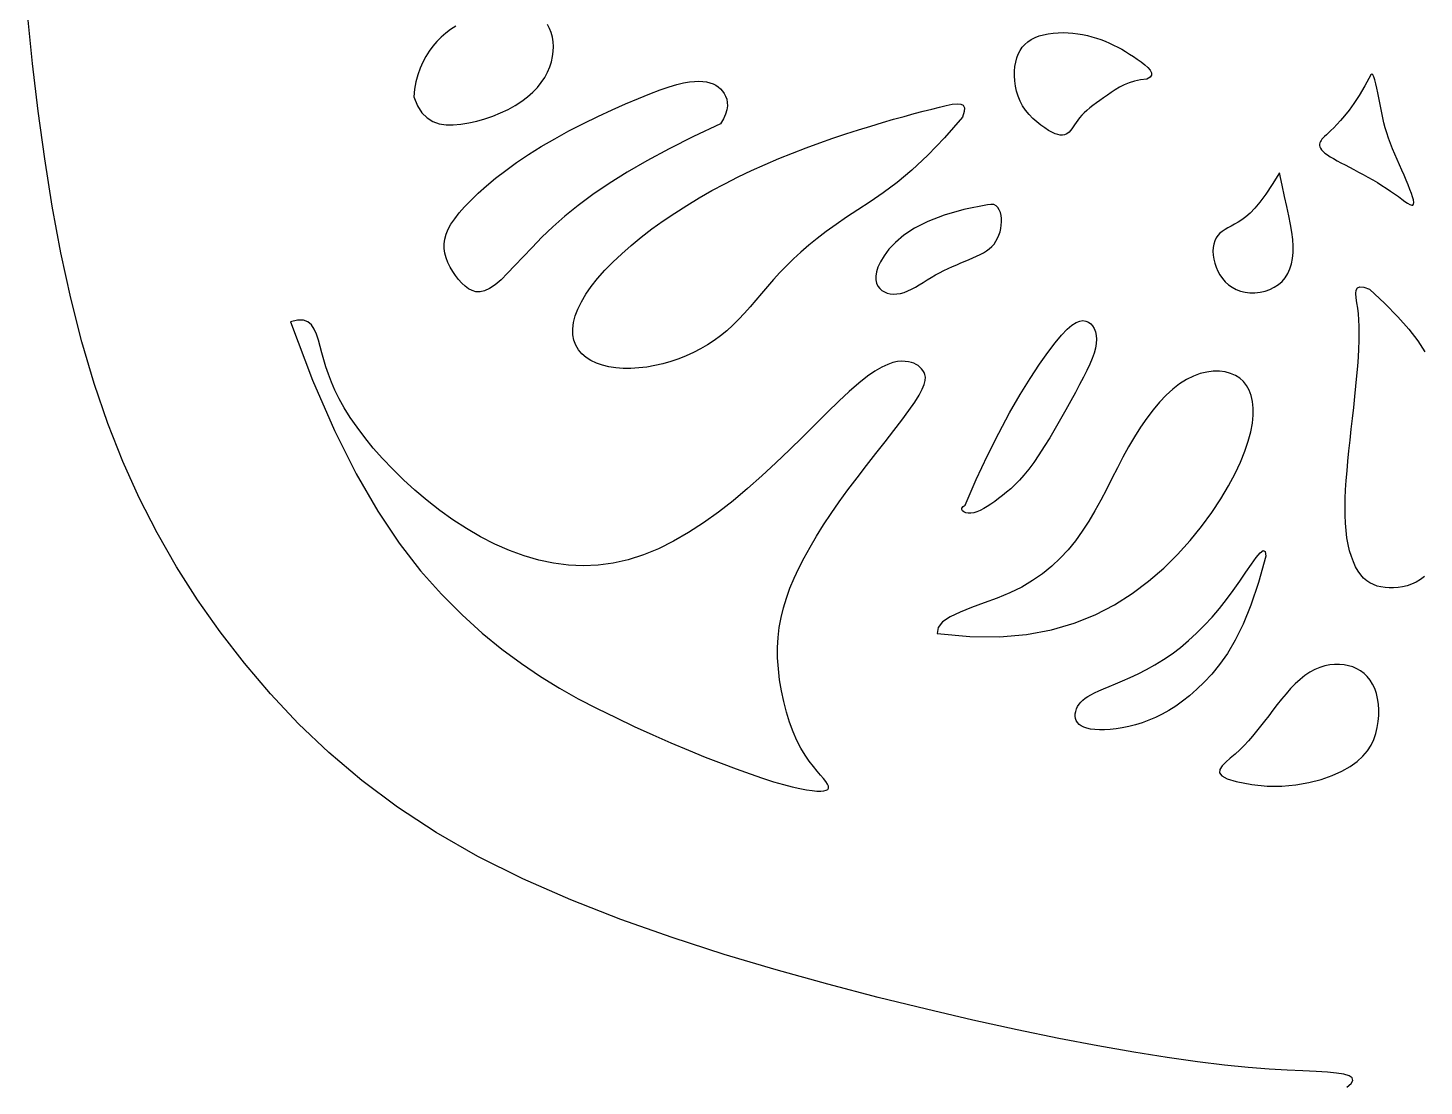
# Paper-space layout 'Layout1' of a CAD drawing. Header units: millimetres. Extents: x 76 to 198, y 127 to 164.
# Drawn here: x 148.88 to 157.94, y 145.51 to 152.37 of the extents above; entities that cross this region are included whole.
import ezdxf

# ---------------------------------------------------------------- set-up
doc = ezdxf.new("R2010")
doc.units = ezdxf.units.MM

psp = doc.layouts.get("Layout1")

# ---------------------------------------------------------------- linework, layer by layer
for points in [[(157.4357, 145.5006), (157.4644, 145.5241), (157.4755, 145.544), (157.4704, 145.5604), (157.4501, 145.5737), (157.4158, 145.584), (157.3687, 145.5917), (157.3095, 145.5971), (157.2374, 145.6013), (157.1512, 145.6054), (157.0497, 145.6105), (156.9317, 145.6178), (156.796, 145.6285), (156.6413, 145.6438), (156.4665, 145.6647), (156.2708, 145.6922), (156.0548, 145.7267), (155.8196, 145.7682), (155.5664, 145.8167), (155.2963, 145.8724), (155.0103, 145.9353), (154.7096, 146.0056), (154.3952, 146.0832), (154.0689, 146.1683), (153.7343, 146.2612), (153.3958, 146.3621), (153.0579, 146.4714), (152.7248, 146.5893), (152.4009, 146.7162), (152.0904, 146.8523), (151.7979, 146.9979), (151.5266, 147.1533), (151.276, 147.3177), (151.0448, 147.4905), (150.8313, 147.6709), (150.6341, 147.8583), (150.4519, 148.0519), (150.283, 148.2509), (150.1261, 148.4547), (149.9799, 148.6629), (149.8439, 148.8763), (149.7178, 149.0962), (149.6015, 149.3238), (149.4946, 149.5603), (149.3969, 149.807), (149.3082, 150.0651), (149.2281, 150.3359), (149.1565, 150.6198), (149.0929, 150.9145), (149.0368, 151.2171), (148.9878, 151.5245), (148.9455, 151.8337), (148.9093, 152.1417), (148.8789, 152.4455)], [(151.3817, 151.9256), (151.4058, 151.8679), (151.4349, 151.8228), (151.4685, 151.7892), (151.5061, 151.7658), (151.5473, 151.7512), (151.5916, 151.7442), (151.6387, 151.7435), (151.6879, 151.7478), (151.739, 151.7561), (151.791, 151.7679), (151.8433, 151.7829), (151.8952, 151.8009), (151.9457, 151.8215), (151.9943, 151.8446), (152.04, 151.8698), (152.0823, 151.8969), (152.1203, 151.9257), (152.1542, 151.9558), (152.184, 151.9871), (152.2098, 152.0193), (152.2318, 152.0522), (152.25, 152.0857), (152.2645, 152.1194), (152.2756, 152.1531), (152.2832, 152.1867), (152.2876, 152.2198), (152.2888, 152.2522), (152.2868, 152.2836), (152.282, 152.3137), (152.2742, 152.3424), (152.2638, 152.3692), (152.2507, 152.394)], [(151.6541, 152.3836), (151.6212, 152.3621), (151.5899, 152.3386), (151.5601, 152.3131), (151.5322, 152.2854), (151.5061, 152.2554), (151.482, 152.223), (151.46, 152.1881), (151.4403, 152.1508), (151.4231, 152.1109), (151.4084, 152.0685), (151.3965, 152.0235), (151.3876, 151.9759), (151.3817, 151.9256)], [(156.1392, 152.0414), (156.097, 152.0362), (156.0587, 152.0276), (156.0237, 152.0164), (155.9915, 152.0028), (155.9617, 151.9875), (155.9339, 151.971), (155.9076, 151.9539), (155.8823, 151.9365), (155.8577, 151.9194), (155.8338, 151.9026), (155.8109, 151.8861), (155.789, 151.8698), (155.7685, 151.8537), (155.7493, 151.8377), (155.7318, 151.8218), (155.7161, 151.806), (155.7023, 151.7902), (155.6902, 151.7746), (155.6794, 151.7594), (155.6697, 151.7449), (155.6606, 151.7312), (155.652, 151.7186), (155.6434, 151.7072), (155.6346, 151.6974), (155.6252, 151.6892), (155.615, 151.6829), (155.6037, 151.6787), (155.5911, 151.6768), (155.577, 151.6774), (155.561, 151.6806), (155.5431, 151.6867), (155.5228, 151.6958), (155.5001, 151.7082), (155.4756, 151.7236), (155.45, 151.7418), (155.4242, 151.7626), (155.3987, 151.7859), (155.3745, 151.8113), (155.3521, 151.8387), (155.3324, 151.8679), (155.3159, 151.8986), (155.3027, 151.9304), (155.2926, 151.963), (155.2854, 151.9959), (155.2809, 152.0288), (155.2791, 152.0612), (155.2797, 152.0927), (155.2825, 152.1229), (155.2876, 152.1514), (155.2948, 152.1782), (155.3043, 152.2032), (155.3161, 152.2262), (155.3304, 152.2473), (155.3471, 152.2663), (155.3664, 152.2832), (155.3883, 152.2979), (155.4128, 152.3104), (155.4396, 152.3206), (155.4683, 152.3288), (155.4986, 152.335), (155.53, 152.3393), (155.5621, 152.3418), (155.5946, 152.3425), (155.627, 152.3416), (155.6591, 152.3392), (155.6907, 152.3353), (155.7218, 152.3299), (155.7524, 152.3233), (155.7824, 152.3155), (155.8118, 152.3066), (155.8406, 152.2967), (155.8687, 152.2858), (155.8962, 152.2741), (155.923, 152.2615), (155.9493, 152.2481), (155.9752, 152.2339), (156.0007, 152.219), (156.0261, 152.2033), (156.0513, 152.1868), (156.0765, 152.1696), (156.1014, 152.1518), (156.1248, 152.1337), (156.145, 152.1157), (156.1602, 152.0982), (156.1689, 152.0816), (156.1694, 152.0663), (156.1601, 152.0528), (156.1392, 152.0414)], [(153.3722, 151.7504), (153.1971, 151.668), (153.0386, 151.5885), (152.8952, 151.5115), (152.7658, 151.4368), (152.6491, 151.3638), (152.5439, 151.2923), (152.4489, 151.2217), (152.3629, 151.1518), (152.2847, 151.0824), (152.2137, 151.0144), (152.1494, 150.9491), (152.0913, 150.8878), (152.0388, 150.8316), (151.9914, 150.7817), (151.9485, 150.7394), (151.9097, 150.706), (151.8744, 150.6822), (151.8422, 150.6675), (151.8128, 150.6609), (151.7857, 150.6616), (151.7607, 150.6686), (151.7372, 150.6809), (151.715, 150.6976), (151.6937, 150.7178), (151.673, 150.7407), (151.6532, 150.7658), (151.6348, 150.7927), (151.6182, 150.821), (151.604, 150.8505), (151.5925, 150.8807), (151.5843, 150.9114), (151.5797, 150.942), (151.5793, 150.9725), (151.5833, 151.0031), (151.5918, 151.0342), (151.6053, 151.0662), (151.6238, 151.0996), (151.6477, 151.1348), (151.6771, 151.1721), (151.7124, 151.2121), (151.7537, 151.2549), (151.801, 151.3003), (151.8543, 151.3479), (151.9135, 151.3972), (151.9786, 151.4477), (152.0496, 151.4991), (152.1264, 151.5509), (152.209, 151.6027), (152.297, 151.6539), (152.3888, 151.7041), (152.4826, 151.7524), (152.5765, 151.7984), (152.6685, 151.8414), (152.7568, 151.8807), (152.8395, 151.9157), (152.9147, 151.9458), (152.9809, 151.9704), (153.0387, 151.99), (153.0889, 152.0049), (153.1324, 152.0156), (153.1702, 152.0226), (153.2031, 152.0262), (153.2322, 152.0271), (153.2582, 152.0256), (153.2821, 152.0221), (153.3039, 152.0167), (153.3238, 152.0095), (153.3418, 152.0005), (153.3579, 151.9898), (153.3723, 151.9773), (153.385, 151.9632), (153.396, 151.9475), (153.4053, 151.9301), (153.4123, 151.9109), (153.4165, 151.8899), (153.4172, 151.8668), (153.4138, 151.8414), (153.4055, 151.8137), (153.3919, 151.7834), (153.3722, 151.7504)], [(157.5911, 152.0679), (157.5521, 151.9962), (157.5155, 151.9348), (157.4816, 151.8827), (157.4502, 151.8388), (157.4213, 151.8022), (157.3951, 151.7718), (157.3716, 151.7466), (157.3506, 151.7255), (157.3323, 151.7077), (157.3165, 151.6926), (157.303, 151.6798), (157.2916, 151.6689), (157.2822, 151.6594), (157.2746, 151.6509), (157.2686, 151.643), (157.264, 151.6353), (157.2607, 151.6273), (157.259, 151.619), (157.259, 151.6103), (157.261, 151.6013), (157.2652, 151.5919), (157.272, 151.582), (157.2814, 151.5716), (157.2939, 151.5607), (157.3094, 151.5492), (157.3279, 151.5372), (157.349, 151.5246), (157.3723, 151.5114), (157.3976, 151.4977), (157.4245, 151.4835), (157.4528, 151.4686), (157.4821, 151.4532), (157.5121, 151.4373), (157.5425, 151.4209), (157.5731, 151.404), (157.6037, 151.3867), (157.6338, 151.369), (157.6634, 151.3511), (157.6921, 151.3329), (157.7196, 151.3145), (157.7458, 151.2961), (157.7702, 151.2782), (157.7926, 151.2617), (157.8128, 151.2472), (157.8304, 151.2354), (157.845, 151.227), (157.8565, 151.2228), (157.8645, 151.2235), (157.8688, 151.2296), (157.8697, 151.2407), (157.8675, 151.2564), (157.8625, 151.2761), (157.855, 151.2993), (157.8454, 151.3255), (157.834, 151.3541), (157.8212, 151.3846), (157.8072, 151.4166), (157.7925, 151.4497), (157.7773, 151.4837), (157.762, 151.5183), (157.7469, 151.5533), (157.7323, 151.5883), (157.7186, 151.6232), (157.7062, 151.6576), (157.6951, 151.6914), (157.6854, 151.7247), (157.6769, 151.7574), (157.6692, 151.7899), (157.6622, 151.8221), (157.6557, 151.8542), (157.6495, 151.8864), (157.6434, 151.9187), (157.6372, 151.9511), (157.6308, 151.9823), (157.6244, 152.011), (157.6178, 152.0358), (157.6112, 152.0553), (157.6046, 152.0681), (157.5979, 152.0728), (157.5911, 152.0679)], [(154.9415, 151.7946), (154.8259, 151.6601), (154.7169, 151.5464), (154.6143, 151.4508), (154.5179, 151.3705), (154.4276, 151.3025), (154.343, 151.244), (154.2641, 151.1922), (154.1906, 151.1443), (154.1224, 151.0978), (154.0589, 151.0521), (153.9999, 151.0071), (153.9449, 150.9625), (153.8935, 150.9182), (153.8454, 150.874), (153.8, 150.8297), (153.757, 150.7852), (153.716, 150.7404), (153.6766, 150.6954), (153.6384, 150.6508), (153.601, 150.6068), (153.5641, 150.5638), (153.5271, 150.5221), (153.4898, 150.4821), (153.4518, 150.4442), (153.4127, 150.4086), (153.3724, 150.3754), (153.3308, 150.3446), (153.2879, 150.3161), (153.2436, 150.29), (153.1977, 150.2662), (153.1503, 150.2447), (153.1013, 150.2254), (153.0507, 150.2085), (152.9989, 150.1939), (152.9465, 150.182), (152.8939, 150.1728), (152.8418, 150.1665), (152.7907, 150.1632), (152.741, 150.1632), (152.6934, 150.1666), (152.6483, 150.1734), (152.606, 150.1837), (152.5671, 150.1974), (152.5317, 150.2145), (152.5003, 150.2348), (152.4733, 150.2582), (152.4509, 150.2848), (152.4335, 150.3144), (152.4215, 150.347), (152.415, 150.3824), (152.4141, 150.4205), (152.419, 150.461), (152.4297, 150.5039), (152.4465, 150.5489), (152.4694, 150.596), (152.4985, 150.6449), (152.5339, 150.6955), (152.5753, 150.7474), (152.6223, 150.8004), (152.6745, 150.854), (152.7315, 150.9081), (152.793, 150.9621), (152.8584, 151.0158), (152.9276, 151.0689), (153, 151.121), (153.0753, 151.172), (153.1534, 151.2217), (153.2339, 151.2701), (153.3165, 151.317), (153.4009, 151.3623), (153.4869, 151.4059), (153.5742, 151.4476), (153.6624, 151.4874), (153.7512, 151.5251), (153.84, 151.561), (153.9283, 151.5949), (154.0157, 151.6269), (154.1017, 151.657), (154.1859, 151.6853), (154.2677, 151.7116), (154.3467, 151.7362), (154.4225, 151.7589), (154.4948, 151.7799), (154.5633, 151.7991), (154.6277, 151.8165), (154.6876, 151.8323), (154.7427, 151.8463), (154.7927, 151.8588), (154.8372, 151.8693), (154.8755, 151.8771), (154.9072, 151.8807), (154.9314, 151.879), (154.9476, 151.8708), (154.9551, 151.8548), (154.9533, 151.8299), (154.9415, 151.7946)], [(156.9996, 151.4324), (156.952, 151.3559), (156.9097, 151.2933), (156.8719, 151.2428), (156.8382, 151.2027), (156.8079, 151.1713), (156.7803, 151.1469), (156.7547, 151.1278), (156.7307, 151.1123), (156.7076, 151.0989), (156.6856, 151.0868), (156.6648, 151.0755), (156.6455, 151.0643), (156.6279, 151.0528), (156.6122, 151.0403), (156.5986, 151.0263), (156.5873, 151.0101), (156.5784, 150.9915), (156.5721, 150.9707), (156.5684, 150.948), (156.5671, 150.9238), (156.5684, 150.8986), (156.5721, 150.8727), (156.5784, 150.8466), (156.5873, 150.8207), (156.5986, 150.7953), (156.6124, 150.7708), (156.6287, 150.7477), (156.6474, 150.7263), (156.6685, 150.707), (156.6919, 150.6902), (156.7176, 150.6762), (156.7456, 150.6655), (156.7758, 150.6584), (156.8074, 150.6548), (156.84, 150.6549), (156.8728, 150.6584), (156.9051, 150.6655), (156.9362, 150.676), (156.9654, 150.69), (156.9921, 150.7073), (157.0157, 150.728), (157.036, 150.7519), (157.0531, 150.779), (157.0669, 150.809), (157.0773, 150.842), (157.0844, 150.8778), (157.0881, 150.9162), (157.0885, 150.9572), (157.0854, 151.0008), (157.0793, 151.0475), (157.0705, 151.098), (157.0594, 151.1531), (157.0464, 151.2134), (157.0318, 151.2795), (157.0161, 151.3523), (156.9996, 151.4324)], [(155.1047, 151.2243), (154.9513, 151.1938), (154.8227, 151.1574), (154.7164, 151.1166), (154.6299, 151.0727), (154.5609, 151.0272), (154.5068, 150.9814), (154.4653, 150.9368), (154.4339, 150.8946), (154.4104, 150.8561), (154.3939, 150.8213), (154.3838, 150.7901), (154.3793, 150.7623), (154.3799, 150.7378), (154.3848, 150.7165), (154.3935, 150.6981), (154.4052, 150.6826), (154.4194, 150.6698), (154.4357, 150.6597), (154.4539, 150.6523), (154.4737, 150.6477), (154.4949, 150.6458), (154.5171, 150.6467), (154.5402, 150.6504), (154.5638, 150.657), (154.5878, 150.6662), (154.612, 150.6778), (154.6366, 150.6913), (154.6616, 150.7062), (154.6871, 150.722), (154.713, 150.7382), (154.7393, 150.7544), (154.7663, 150.7701), (154.7937, 150.7849), (154.8215, 150.7988), (154.8495, 150.812), (154.8775, 150.8244), (154.9053, 150.8363), (154.9326, 150.8478), (154.9594, 150.8589), (154.9853, 150.8697), (155.0103, 150.8804), (155.0342, 150.8912), (155.0568, 150.9024), (155.0781, 150.914), (155.0978, 150.9265), (155.116, 150.9399), (155.1324, 150.9546), (155.147, 150.9708), (155.1596, 150.9886), (155.1703, 151.0078), (155.179, 151.028), (155.1858, 151.0492), (155.1907, 151.0708), (155.1938, 151.0927), (155.1951, 151.1145), (155.1946, 151.136), (155.1922, 151.1568), (155.1879, 151.1762), (155.1812, 151.1936), (155.172, 151.2082), (155.16, 151.2192), (155.145, 151.2261), (155.1266, 151.228), (155.1047, 151.2243)], [(157.9403, 148.8139), (157.9132, 148.7941), (157.8851, 148.7776), (157.8563, 148.7643), (157.827, 148.754), (157.7976, 148.7465), (157.7683, 148.7417), (157.7393, 148.7394), (157.711, 148.7394), (157.6836, 148.7415), (157.6573, 148.7457), (157.6323, 148.752), (157.6085, 148.7608), (157.5859, 148.7723), (157.5646, 148.7865), (157.5447, 148.8039), (157.526, 148.8246), (157.5088, 148.8488), (157.4929, 148.8767), (157.4784, 148.9081), (157.4655, 148.9428), (157.4542, 148.9808), (157.4446, 149.0217), (157.4368, 149.0653), (157.4307, 149.1115), (157.4266, 149.1601), (157.4244, 149.2109), (157.424, 149.2639), (157.4252, 149.3191), (157.4279, 149.3765), (157.4319, 149.4362), (157.437, 149.4982), (157.443, 149.5626), (157.4498, 149.6292), (157.4571, 149.6981), (157.4649, 149.7685), (157.4728, 149.8397), (157.4806, 149.9108), (157.4881, 149.9811), (157.4951, 150.0496), (157.5014, 150.1156), (157.5066, 150.1783), (157.5108, 150.237), (157.5138, 150.2918), (157.5155, 150.3431), (157.5161, 150.391), (157.5155, 150.4358), (157.5138, 150.4779), (157.5108, 150.5175), (157.5066, 150.5548), (157.5016, 150.5899), (157.4972, 150.6218), (157.4951, 150.6492), (157.4972, 150.671), (157.5052, 150.6859), (157.5209, 150.6927), (157.546, 150.69), (157.5825, 150.6768)], [(157.5825, 150.6768), (157.6829, 150.5851), (157.7673, 150.4989), (157.8376, 150.4181), (157.8955, 150.3423), (157.9429, 150.2713)], [(150.5832, 150.4655), (150.7253, 150.0883), (150.8673, 149.7612), (151.0088, 149.479), (151.1493, 149.2367), (151.2886, 149.0292), (151.4263, 148.8515), (151.562, 148.6985), (151.6953, 148.5652), (151.8259, 148.447), (151.9542, 148.3419), (152.0804, 148.2483), (152.2048, 148.1646), (152.3279, 148.0893), (152.4499, 148.0209), (152.5713, 147.9577), (152.6922, 147.8983), (152.813, 147.8414), (152.9326, 147.787), (153.0499, 147.7355), (153.1639, 147.6872), (153.2734, 147.6424), (153.3773, 147.6015), (153.4745, 147.5649), (153.5639, 147.5327), (153.6446, 147.5054), (153.7168, 147.4825), (153.781, 147.4639), (153.8376, 147.4492), (153.8871, 147.4379), (153.9299, 147.4298), (153.9665, 147.4245), (153.9973, 147.4217), (154.0227, 147.421), (154.0429, 147.4226), (154.0578, 147.4265), (154.0676, 147.4327), (154.0723, 147.4414), (154.072, 147.4526), (154.0666, 147.4664), (154.0563, 147.4829), (154.0412, 147.5022), (154.0221, 147.5246), (153.9997, 147.5507), (153.9749, 147.5809), (153.9485, 147.6155), (153.9213, 147.655), (153.8942, 147.6998), (153.8679, 147.7503), (153.8433, 147.8067), (153.8207, 147.8683), (153.8003, 147.9339), (153.7826, 148.0024), (153.7677, 148.0729), (153.7559, 148.1442), (153.7477, 148.2153), (153.7431, 148.2851), (153.7426, 148.3529), (153.7461, 148.4188), (153.7535, 148.4833), (153.765, 148.5469), (153.7803, 148.6101), (153.7996, 148.6733), (153.8228, 148.7371), (153.8498, 148.8019), (153.8806, 148.8681), (153.9152, 148.9358), (153.9536, 149.005), (153.9956, 149.0758), (154.0412, 149.1482), (154.0904, 149.2222), (154.1431, 149.2979), (154.1993, 149.3753), (154.2586, 149.4541), (154.3196, 149.5333), (154.3809, 149.6116), (154.4407, 149.6877), (154.4973, 149.7603), (154.5493, 149.8281), (154.595, 149.8898), (154.6327, 149.9441), (154.6613, 149.9901), (154.6814, 150.0283), (154.6941, 150.0597), (154.7005, 150.0855), (154.7017, 150.1064), (154.6988, 150.1235), (154.6928, 150.1378), (154.6849, 150.1503), (154.6759, 150.1618), (154.6659, 150.1723), (154.6546, 150.1817), (154.6418, 150.19), (154.6273, 150.197), (154.6109, 150.2026), (154.5923, 150.2067), (154.5714, 150.2093), (154.5479, 150.2099), (154.5214, 150.2077), (154.4913, 150.2015), (154.4571, 150.19), (154.4184, 150.1722), (154.3745, 150.1468), (154.3251, 150.1127), (154.2696, 150.0687), (154.2077, 150.0142), (154.1398, 149.9503), (154.0665, 149.8788), (153.9885, 149.8013), (153.9063, 149.7196), (153.8206, 149.6353), (153.732, 149.5502), (153.641, 149.4659), (153.5483, 149.384), (153.4541, 149.3056), (153.3587, 149.2313), (153.2623, 149.1622), (153.1652, 149.099), (153.0675, 149.0427), (152.9696, 148.9939), (152.8717, 148.9537), (152.774, 148.9227), (152.6764, 148.9007), (152.5792, 148.8876), (152.4822, 148.8832), (152.3856, 148.8871), (152.2893, 148.8992), (152.1934, 148.9192), (152.0979, 148.9469), (152.0029, 148.982), (151.9087, 149.0237), (151.816, 149.0714), (151.7251, 149.1243), (151.6366, 149.1816), (151.5509, 149.2427), (151.4685, 149.3067), (151.3899, 149.373), (151.3154, 149.4408), (151.2455, 149.5095), (151.1802, 149.5785), (151.1198, 149.6472), (151.0645, 149.7151), (151.0146, 149.7816), (150.9701, 149.846), (150.9315, 149.9078), (150.8986, 149.9666), (150.8709, 150.0224), (150.8478, 150.0755), (150.8285, 150.126), (150.8123, 150.1741), (150.7984, 150.2202), (150.7862, 150.2643), (150.7749, 150.3067), (150.7637, 150.3474), (150.7515, 150.385), (150.7368, 150.4183), (150.7186, 150.4455), (150.6954, 150.4654), (150.6659, 150.4763), (150.629, 150.4768), (150.5832, 150.4655)], [(154.959, 149.2762), (155.0314, 149.4437), (155.1045, 149.5996), (155.177, 149.7435), (155.2479, 149.875), (155.3163, 149.9936), (155.381, 150.0989), (155.441, 150.1904), (155.4953, 150.2677), (155.5431, 150.3305), (155.5847, 150.3801), (155.6209, 150.4175), (155.6522, 150.4443), (155.6794, 150.4618), (155.703, 150.4712), (155.7238, 150.4739), (155.7423, 150.4712), (155.7591, 150.4643), (155.774, 150.4536), (155.7868, 150.4394), (155.7972, 150.422), (155.805, 150.4015), (155.8099, 150.3783), (155.8116, 150.3527), (155.8099, 150.3249), (155.8046, 150.295), (155.7956, 150.2629), (155.7833, 150.2284), (155.7676, 150.191), (155.7488, 150.1505), (155.727, 150.1067), (155.7022, 150.0592), (155.6747, 150.0078), (155.6445, 149.9525), (155.6123, 149.8942), (155.5785, 149.8342), (155.5436, 149.7738), (155.5082, 149.7143), (155.4728, 149.657), (155.438, 149.6031), (155.4042, 149.5539), (155.3718, 149.5103), (155.3409, 149.4721), (155.3113, 149.4386), (155.2828, 149.4092), (155.2552, 149.3832), (155.2285, 149.36), (155.2024, 149.3389), (155.1769, 149.3194), (155.1517, 149.3009), (155.127, 149.2836), (155.103, 149.2678), (155.0797, 149.2539), (155.0572, 149.2423), (155.0358, 149.2331), (155.0155, 149.2268), (154.9965, 149.2237), (154.9791, 149.2239), (154.9637, 149.2271), (154.9513, 149.2327), (154.9425, 149.2401), (154.9382, 149.2487), (154.939, 149.258), (154.9456, 149.2673), (154.959, 149.2762)], [(154.7787, 148.4433), (154.9891, 148.4235), (155.182, 148.422), (155.3584, 148.4373), (155.5199, 148.4674), (155.6678, 148.5109), (155.8033, 148.566), (155.9279, 148.6309), (156.0428, 148.704), (156.1493, 148.7837), (156.2475, 148.8685), (156.3377, 148.9568), (156.4197, 149.0473), (156.4937, 149.1386), (156.5598, 149.229), (156.618, 149.3173), (156.6683, 149.4019), (156.711, 149.4817), (156.7464, 149.5565), (156.7748, 149.6264), (156.7968, 149.6915), (156.8127, 149.752), (156.8229, 149.8079), (156.8279, 149.8594), (156.828, 149.9065), (156.8237, 149.9494), (156.8152, 149.9881), (156.8025, 150.0226), (156.7857, 150.0529), (156.7652, 150.0789), (156.7408, 150.1007), (156.7129, 150.1183), (156.6815, 150.1316), (156.6468, 150.1408), (156.6092, 150.1454), (156.5693, 150.1452), (156.5275, 150.1401), (156.4842, 150.1297), (156.4401, 150.1137), (156.3955, 150.0919), (156.3509, 150.0641), (156.3068, 150.0301), (156.2633, 149.9902), (156.2205, 149.9449), (156.1785, 149.8948), (156.1374, 149.8403), (156.0973, 149.7818), (156.0582, 149.72), (156.0203, 149.6552), (155.9835, 149.5879), (155.9474, 149.5189), (155.9117, 149.4489), (155.8757, 149.3785), (155.8389, 149.3084), (155.801, 149.2394), (155.7615, 149.1722), (155.7197, 149.1074), (155.6754, 149.0457), (155.6279, 148.9872), (155.5768, 148.932), (155.5216, 148.8801), (155.4618, 148.8318), (155.3969, 148.7869), (155.3266, 148.7455), (155.2501, 148.7078), (155.168, 148.6736), (155.0837, 148.6419), (155.0017, 148.6117), (154.9263, 148.5819), (154.862, 148.5512), (154.813, 148.5186), (154.7837, 148.483), (154.7787, 148.4433)], [(156.9103, 148.9461), (156.8628, 148.7742), (156.8137, 148.6278), (156.7634, 148.5043), (156.7124, 148.4007), (156.6611, 148.3141), (156.61, 148.2417), (156.5595, 148.1807), (156.5102, 148.1282), (156.4623, 148.0817), (156.4158, 148.0404), (156.3704, 148.004), (156.3259, 147.972), (156.2819, 147.9441), (156.2384, 147.9198), (156.195, 147.8987), (156.1514, 147.8806), (156.1076, 147.8649), (156.064, 147.8516), (156.0209, 147.8407), (155.9788, 147.832), (155.9383, 147.8255), (155.8997, 147.8212), (155.8635, 147.8189), (155.8302, 147.8187), (155.8002, 147.8203), (155.7734, 147.8238), (155.75, 147.8291), (155.7297, 147.836), (155.7126, 147.8445), (155.6987, 147.8545), (155.6878, 147.866), (155.6799, 147.8787), (155.6751, 147.8926), (155.673, 147.9075), (155.6736, 147.9229), (155.6766, 147.9387), (155.682, 147.9545), (155.6894, 147.97), (155.6988, 147.9848), (155.71, 147.9987), (155.7228, 148.0116), (155.7377, 148.0235), (155.755, 148.0351), (155.7753, 148.0466), (155.7988, 148.0584), (155.8262, 148.071), (155.8578, 148.0848), (155.8941, 148.1), (155.9352, 148.1172), (155.9807, 148.1366), (156.0298, 148.1584), (156.0817, 148.1828), (156.1356, 148.2102), (156.1907, 148.2407), (156.2463, 148.2745), (156.3017, 148.312), (156.3561, 148.3533), (156.4093, 148.3981), (156.4613, 148.4462), (156.512, 148.4972), (156.5611, 148.5507), (156.6088, 148.6066), (156.6547, 148.6644), (156.699, 148.7238), (156.7412, 148.784), (156.7807, 148.842), (156.8166, 148.8943), (156.848, 148.9373), (156.8739, 148.9675), (156.8935, 148.9814), (156.906, 148.9755), (156.9103, 148.9461)], [(156.7187, 147.4829), (156.8194, 147.4631), (156.918, 147.4538), (157.0134, 147.4538), (157.1045, 147.4618), (157.1902, 147.4766), (157.2695, 147.4971), (157.3412, 147.5221), (157.4043, 147.5504), (157.4581, 147.581), (157.503, 147.6134), (157.5399, 147.6474), (157.5696, 147.6829), (157.593, 147.7195), (157.6109, 147.757), (157.6241, 147.7951), (157.6335, 147.8337), (157.6398, 147.8724), (157.6431, 147.9109), (157.6435, 147.9487), (157.641, 147.9856), (157.6357, 148.0211), (157.6277, 148.0547), (157.6169, 148.0862), (157.6034, 148.1151), (157.5874, 148.141), (157.5688, 148.164), (157.5481, 148.184), (157.5252, 148.2011), (157.5006, 148.2153), (157.4743, 148.2266), (157.4465, 148.2351), (157.4175, 148.2407), (157.3874, 148.2435), (157.3565, 148.2434), (157.3249, 148.2401), (157.2928, 148.2335), (157.2605, 148.2235), (157.2281, 148.2099), (157.1958, 148.1926), (157.1639, 148.1713), (157.1325, 148.1462), (157.1016, 148.1177), (157.0713, 148.0864), (157.0416, 148.0529), (157.0125, 148.018), (156.984, 147.9822), (156.9562, 147.9462), (156.9291, 147.9106), (156.9026, 147.8759), (156.8765, 147.8423), (156.8506, 147.8098), (156.8244, 147.7782), (156.7976, 147.7477), (156.7701, 147.7181), (156.7414, 147.6896), (156.7112, 147.662), (156.6799, 147.6354), (156.6506, 147.6099), (156.6267, 147.5855), (156.6121, 147.5622), (156.6103, 147.5403), (156.6251, 147.5197), (156.66, 147.5005), (156.7187, 147.4829)]]:
    psp.add_lwpolyline(points)

doc.saveas('drawing.dxf')
